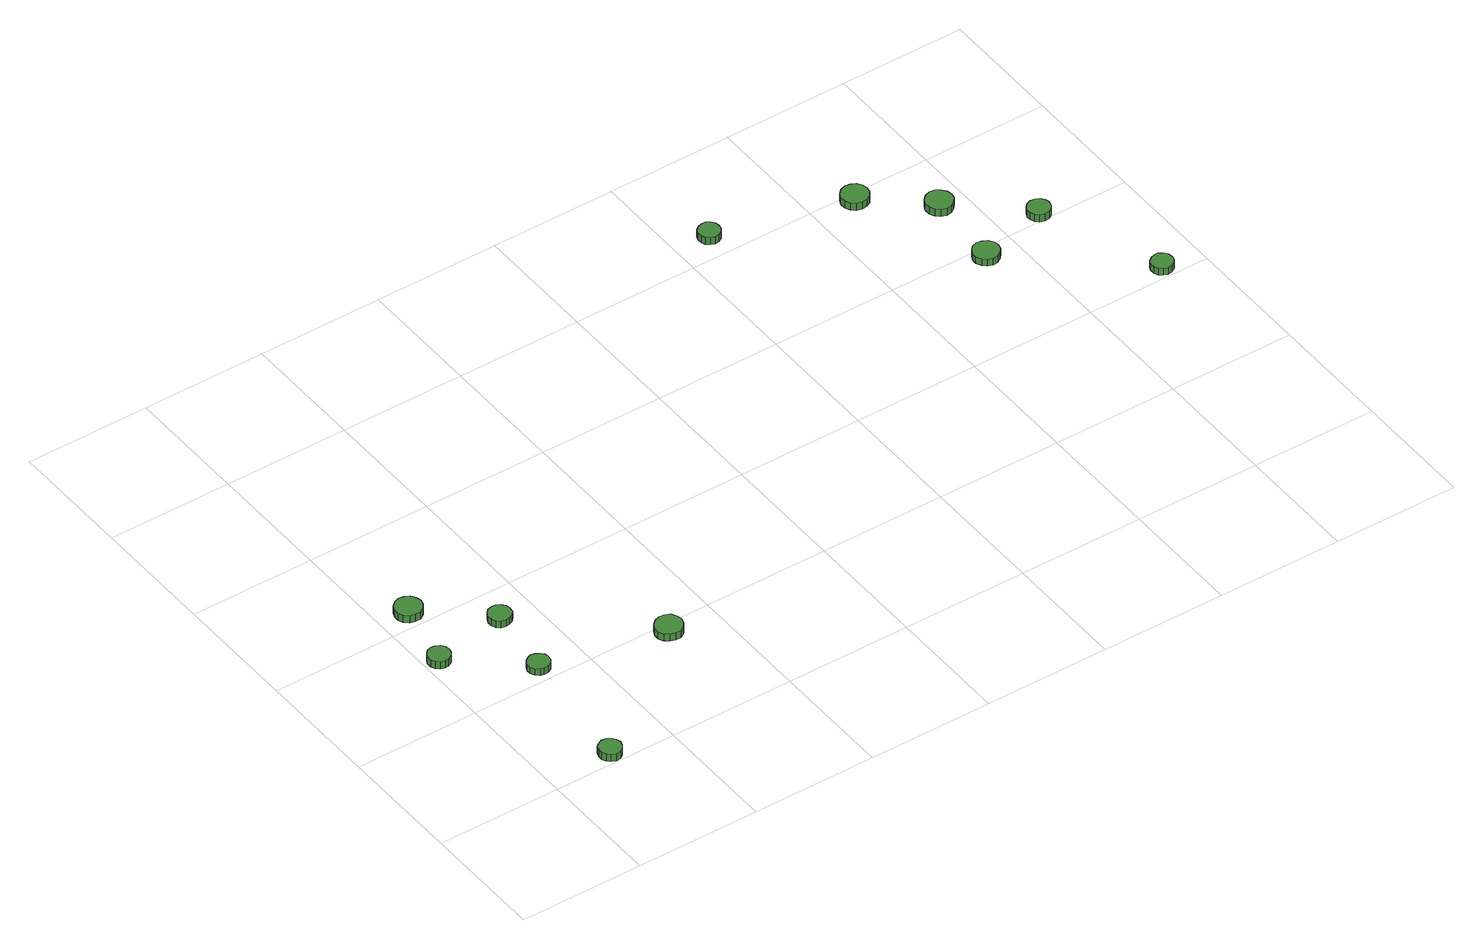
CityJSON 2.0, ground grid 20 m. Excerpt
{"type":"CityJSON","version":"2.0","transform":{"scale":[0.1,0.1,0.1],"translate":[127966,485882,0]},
"CityObjects":{
"tree1":{"type":"SolitaryVegetationObject","attributes":{"function":"something"},"geometry":[{"type":"MultiSurface","lod":"1","boundaries":[[[0,1,2,3,4,5,6,7,8,9,10,11,12,13,14]],[[15,16,17,18,19,20,21,22,23,24,25,26,27,28,29]],[[0,29,28,1]],[[1,28,27,2]],[[2,27,26,3]],[[3,26,25,4]],[[4,25,24,5]],[[5,24,23,6]],[[6,23,22,7]],[[7,22,21,8]],[[8,21,20,9]],[[9,20,19,10]],[[10,19,18,11]],[[11,18,17,12]],[[12,17,16,13]],[[13,16,15,14]],[[14,15,29,0]]]}]},
"tree2":{"type":"SolitaryVegetationObject","attributes":{"function":"something"},"geometry":[{"type":"MultiSurface","lod":"1","boundaries":[[[30,31,32,33,34,35,36,37,38,39,40,41,42,43,44]],[[45,46,47,48,49,50,51,52,53,54,55,56,57,58,59]],[[30,59,58,31]],[[31,58,57,32]],[[32,57,56,33]],[[33,56,55,34]],[[34,55,54,35]],[[35,54,53,36]],[[36,53,52,37]],[[37,52,51,38]],[[38,51,50,39]],[[39,50,49,40]],[[40,49,48,41]],[[41,48,47,42]],[[42,47,46,43]],[[43,46,45,44]],[[44,45,59,30]]]}]},
"tree3":{"type":"SolitaryVegetationObject","attributes":{"function":"something"},"geometry":[{"type":"MultiSurface","lod":"1","boundaries":[[[60,61,62,63,64,65,66,67,68,69,70,71,72,73,74]],[[75,76,77,78,79,80,81,82,83,84,85,86,87,88,89]],[[60,89,88,61]],[[61,88,87,62]],[[62,87,86,63]],[[63,86,85,64]],[[64,85,84,65]],[[65,84,83,66]],[[66,83,82,67]],[[67,82,81,68]],[[68,81,80,69]],[[69,80,79,70]],[[70,79,78,71]],[[71,78,77,72]],[[72,77,76,73]],[[73,76,75,74]],[[74,75,89,60]]]}]},
"tree4":{"type":"SolitaryVegetationObject","attributes":{"function":"something"},"geometry":[{"type":"MultiSurface","lod":"1","boundaries":[[[90,91,92,93,94,95,96,97,98,99,100,101,102,103,104]],[[105,106,107,108,109,110,111,112,113,114,115,116,117,118,119]],[[90,119,118,91]],[[91,118,117,92]],[[92,117,116,93]],[[93,116,115,94]],[[94,115,114,95]],[[95,114,113,96]],[[96,113,112,97]],[[97,112,111,98]],[[98,111,110,99]],[[99,110,109,100]],[[100,109,108,101]],[[101,108,107,102]],[[102,107,106,103]],[[103,106,105,104]],[[104,105,119,90]]]}]},
"tree5":{"type":"SolitaryVegetationObject","attributes":{"function":"something"},"geometry":[{"type":"MultiSurface","lod":"1","boundaries":[[[120,121,122,123,124,125,126,127,128,129,130,131,132,133,134]],[[135,136,137,138,139,140,141,142,143,144,145,146,147,148,149]],[[120,149,148,121]],[[121,148,147,122]],[[122,147,146,123]],[[123,146,145,124]],[[124,145,144,125]],[[125,144,143,126]],[[126,143,142,127]],[[127,142,141,128]],[[128,141,140,129]],[[129,140,139,130]],[[130,139,138,131]],[[131,138,137,132]],[[132,137,136,133]],[[133,136,135,134]],[[134,135,149,120]]]}]},
"tree6":{"type":"SolitaryVegetationObject","attributes":{"function":"something"},"geometry":[{"type":"MultiSurface","lod":"1","boundaries":[[[150,151,152,153,154,155,156,157,158,159,160,161,162,163,164]],[[165,166,167,168,169,170,171,172,173,174,175,176,177,178,179]],[[150,179,178,151]],[[151,178,177,152]],[[152,177,176,153]],[[153,176,175,154]],[[154,175,174,155]],[[155,174,173,156]],[[156,173,172,157]],[[157,172,171,158]],[[158,171,170,159]],[[159,170,169,160]],[[160,169,168,161]],[[161,168,167,162]],[[162,167,166,163]],[[163,166,165,164]],[[164,165,179,150]]]}]},
"tree7":{"type":"SolitaryVegetationObject","attributes":{"function":"something"},"geometry":[{"type":"MultiSurface","lod":"1","boundaries":[[[180,181,182,183,184,185,186,187,188,189,190,191,192,193,194]],[[195,196,197,198,199,200,201,202,203,204,205,206,207,208,209]],[[180,209,208,181]],[[181,208,207,182]],[[182,207,206,183]],[[183,206,205,184]],[[184,205,204,185]],[[185,204,203,186]],[[186,203,202,187]],[[187,202,201,188]],[[188,201,200,189]],[[189,200,199,190]],[[190,199,198,191]],[[191,198,197,192]],[[192,197,196,193]],[[193,196,195,194]],[[194,195,209,180]]]}]},
"tree8":{"type":"SolitaryVegetationObject","attributes":{"function":"something"},"geometry":[{"type":"MultiSurface","lod":"1","boundaries":[[[210,211,212,213,214,215,216,217,218,219,220,221,222,223,224]],[[225,226,227,228,229,230,231,232,233,234,235,236,237,238,239]],[[210,239,238,211]],[[211,238,237,212]],[[212,237,236,213]],[[213,236,235,214]],[[214,235,234,215]],[[215,234,233,216]],[[216,233,232,217]],[[217,232,231,218]],[[218,231,230,219]],[[219,230,229,220]],[[220,229,228,221]],[[221,228,227,222]],[[222,227,226,223]],[[223,226,225,224]],[[224,225,239,210]]]}]},
"tree9":{"type":"SolitaryVegetationObject","attributes":{"function":"something"},"geometry":[{"type":"MultiSurface","lod":"1","boundaries":[[[240,241,242,243,244,245,246,247,248,249,250,251,252,253,254]],[[255,256,257,258,259,260,261,262,263,264,265,266,267,268,269]],[[240,269,268,241]],[[241,268,267,242]],[[242,267,266,243]],[[243,266,265,244]],[[244,265,264,245]],[[245,264,263,246]],[[246,263,262,247]],[[247,262,261,248]],[[248,261,260,249]],[[249,260,259,250]],[[250,259,258,251]],[[251,258,257,252]],[[252,257,256,253]],[[253,256,255,254]],[[254,255,269,240]]]}]},
"tree10":{"type":"SolitaryVegetationObject","attributes":{"function":"something"},"geometry":[{"type":"MultiSurface","lod":"1","boundaries":[[[270,271,272,273,274,275,276,277,278,279,280,281,282,283,284]],[[285,286,287,288,289,290,291,292,293,294,295,296,297,298,299]],[[270,299,298,271]],[[271,298,297,272]],[[272,297,296,273]],[[273,296,295,274]],[[274,295,294,275]],[[275,294,293,276]],[[276,293,292,277]],[[277,292,291,278]],[[278,291,290,279]],[[279,290,289,280]],[[280,289,288,281]],[[281,288,287,282]],[[282,287,286,283]],[[283,286,285,284]],[[284,285,299,270]]]}]},
"tree11":{"type":"SolitaryVegetationObject","attributes":{"function":"something"},"geometry":[{"type":"MultiSurface","lod":"1","boundaries":[[[300,301,302,303,304,305,306,307,308,309,310,311,312,313,314]],[[315,316,317,318,319,320,321,322,323,324,325,326,327,328,329]],[[300,329,328,301]],[[301,328,327,302]],[[302,327,326,303]],[[303,326,325,304]],[[304,325,324,305]],[[305,324,323,306]],[[306,323,322,307]],[[307,322,321,308]],[[308,321,320,309]],[[309,320,319,310]],[[310,319,318,311]],[[311,318,317,312]],[[312,317,316,313]],[[313,316,315,314]],[[314,315,329,300]]]}]},
"tree12":{"type":"SolitaryVegetationObject","attributes":{"function":"something"},"geometry":[{"type":"MultiSurface","lod":"1","boundaries":[[[330,331,332,333,334,335,336,337,338,339,340,341,342,343,344]],[[345,346,347,348,349,350,351,352,353,354,355,356,357,358,359]],[[330,359,358,331]],[[331,358,357,332]],[[332,357,356,333]],[[333,356,355,334]],[[334,355,354,335]],[[335,354,353,336]],[[336,353,352,337]],[[337,352,351,338]],[[338,351,350,339]],[[339,350,349,340]],[[340,349,348,341]],[[341,348,347,342]],[[342,347,346,343]],[[343,346,345,344]],[[344,345,359,330]]]}]}
},
"vertices":[
[123,20,17],[121,27,17],[117,33,17],[111,37,17],[103,38,17],[96,35,17],[91,31,17],[88,24,17],[88,16,17],[91,10,17],[96,5,17],[103,2,17],[111,3,17],[117,7,17],[121,13,17],[121,13,4],[117,7,4],[111,3,4],[103,2,4],[96,5,4],[91,10,4],[88,16,4],[88,24,4],[91,31,4],[96,35,4],[103,38,4],[111,37,4],[117,33,4],[121,27,4],[123,20,4],
[41,320,18],[39,327,18],[35,333,18],[28,337,18],[21,337,18],[14,335,18],[9,330,18],[6,324,18],[6,316,18],[9,309,18],[14,304,18],[21,302,18],[28,303,18],[35,307,18],[39,313,18],[39,313,5],[35,307,5],[28,303,5],[21,302,5],[14,304,5],[9,309,5],[6,316,5],[6,324,5],[9,330,5],[14,335,5],[21,337,5],[28,337,5],[35,333,5],[39,327,5],[41,320,5],
[69,429,17],[67,437,17],[62,445,17],[54,449,17],[45,450,17],[37,447,17],[30,441,17],[27,433,17],[27,424,17],[30,416,17],[37,410,17],[45,408,17],[54,408,17],[62,413,17],[67,420,17],[67,420,4],[62,413,4],[54,408,4],[45,408,4],[37,410,4],[30,416,4],[27,424,4],[27,433,4],[30,441,4],[37,447,4],[45,450,4],[54,449,4],[62,445,4],[67,437,4],[69,429,4],
[145,226,18],[144,233,18],[140,238,18],[133,242,18],[126,243,18],[120,241,18],[114,236,18],[111,229,18],[111,222,18],[114,216,18],[120,211,18],[126,209,18],[133,210,18],[140,213,18],[144,219,18],[144,219,6],[140,213,6],[133,210,6],[126,209,6],[120,211,6],[114,216,6],[111,222,6],[111,229,6],[114,236,6],[120,241,6],[126,243,6],[133,242,6],[140,238,6],[144,233,6],[145,226,6],
[162,344,16],[161,351,16],[156,357,16],[150,361,16],[143,361,16],[135,359,16],[130,354,16],[127,347,16],[127,340,16],[130,333,16],[135,328,16],[143,326,16],[150,327,16],[156,330,16],[161,336,16],[161,336,4],[156,330,4],[150,327,4],[143,326,4],[135,328,4],[130,333,4],[127,340,4],[127,347,4],[130,354,4],[135,359,4],[143,361,4],[150,361,4],[156,357,4],[161,351,4],[162,344,4],
[345,186,17],[343,194,17],[338,202,17],[330,206,17],[321,207,17],[313,204,17],[306,198,17],[302,190,17],[302,181,17],[306,173,17],[313,167,17],[321,165,17],[330,165,17],[338,170,17],[343,177,17],[343,177,4],[338,170,4],[330,165,4],[321,165,4],[313,167,4],[306,173,4],[302,181,4],[302,190,4],[306,198,4],[313,204,4],[321,207,4],[330,206,4],[338,202,4],[343,194,4],[345,186,4],
[873,840,18],[872,847,18],[868,853,18],[862,857,18],[854,857,18],[848,855,18],[842,850,18],[840,844,18],[840,837,18],[842,830,18],[848,826,18],[854,823,18],[862,824,18],[868,828,18],[872,833,18],[872,833,5],[868,828,5],[862,824,5],[854,823,5],[848,826,5],[842,830,5],[840,837,5],[840,844,5],[842,850,5],[848,855,5],[854,857,5],[862,857,5],[868,853,5],[872,847,5],[873,840,5],
[1089,786,18],[1087,795,18],[1082,802,18],[1074,806,18],[1066,807,18],[1057,804,18],[1051,798,18],[1047,790,18],[1047,781,18],[1051,773,18],[1057,767,18],[1066,765,18],[1074,766,18],[1082,770,18],[1087,777,18],[1087,777,5],[1082,770,5],[1074,766,5],[1066,765,5],[1057,767,5],[1051,773,5],[1047,781,5],[1047,790,5],[1051,798,5],[1057,804,5],[1066,807,5],[1074,806,5],[1082,802,5],[1087,795,5],[1089,786,5],
[1170,582,17],[1168,590,17],[1163,597,17],[1155,601,17],[1147,602,17],[1139,600,17],[1133,594,17],[1129,586,17],[1129,578,17],[1133,570,17],[1139,564,17],[1147,561,17],[1155,562,17],[1163,567,17],[1168,573,17],[1168,573,5],[1163,567,5],[1155,562,5],[1147,561,5],[1139,564,5],[1133,570,5],[1129,578,5],[1129,586,5],[1133,594,5],[1139,600,5],[1147,602,5],[1155,601,5],[1163,597,5],[1168,590,5],[1170,582,5],
[1179,707,17],[1177,716,17],[1172,723,17],[1165,728,17],[1156,729,17],[1147,726,17],[1141,720,17],[1137,712,17],[1137,703,17],[1141,695,17],[1147,689,17],[1156,686,17],[1165,687,17],[1172,692,17],[1177,699,17],[1177,699,4],[1172,692,4],[1165,687,4],[1156,686,4],[1147,689,4],[1141,695,4],[1137,703,4],[1137,712,4],[1141,720,4],[1147,726,4],[1156,729,4],[1165,728,4],[1172,723,4],[1177,716,4],[1179,707,4],
[1281,615,17],[1279,622,17],[1275,628,17],[1269,631,17],[1261,632,17],[1254,630,17],[1249,625,17],[1246,618,17],[1246,611,17],[1249,604,17],[1254,599,17],[1261,597,17],[1269,598,17],[1275,601,17],[1279,607,17],[1279,607,4],[1275,601,4],[1269,598,4],[1261,597,4],[1254,599,4],[1249,604,4],[1246,611,4],[1246,618,4],[1249,625,4],[1254,630,4],[1261,632,4],[1269,631,4],[1275,628,4],[1279,622,4],[1281,615,4],
[1353,418,19],[1352,425,19],[1348,431,19],[1341,435,19],[1334,435,19],[1328,433,19],[1322,428,19],[1319,422,19],[1319,415,19],[1322,408,19],[1328,404,19],[1334,401,19],[1341,402,19],[1348,406,19],[1352,411,19],[1352,411,7],[1348,406,7],[1341,402,7],[1334,401,7],[1328,404,7],[1322,408,7],[1319,415,7],[1319,422,7],[1322,428,7],[1328,433,7],[1334,435,7],[1341,435,7],[1348,431,7],[1352,425,7],[1353,418,7]
]}
